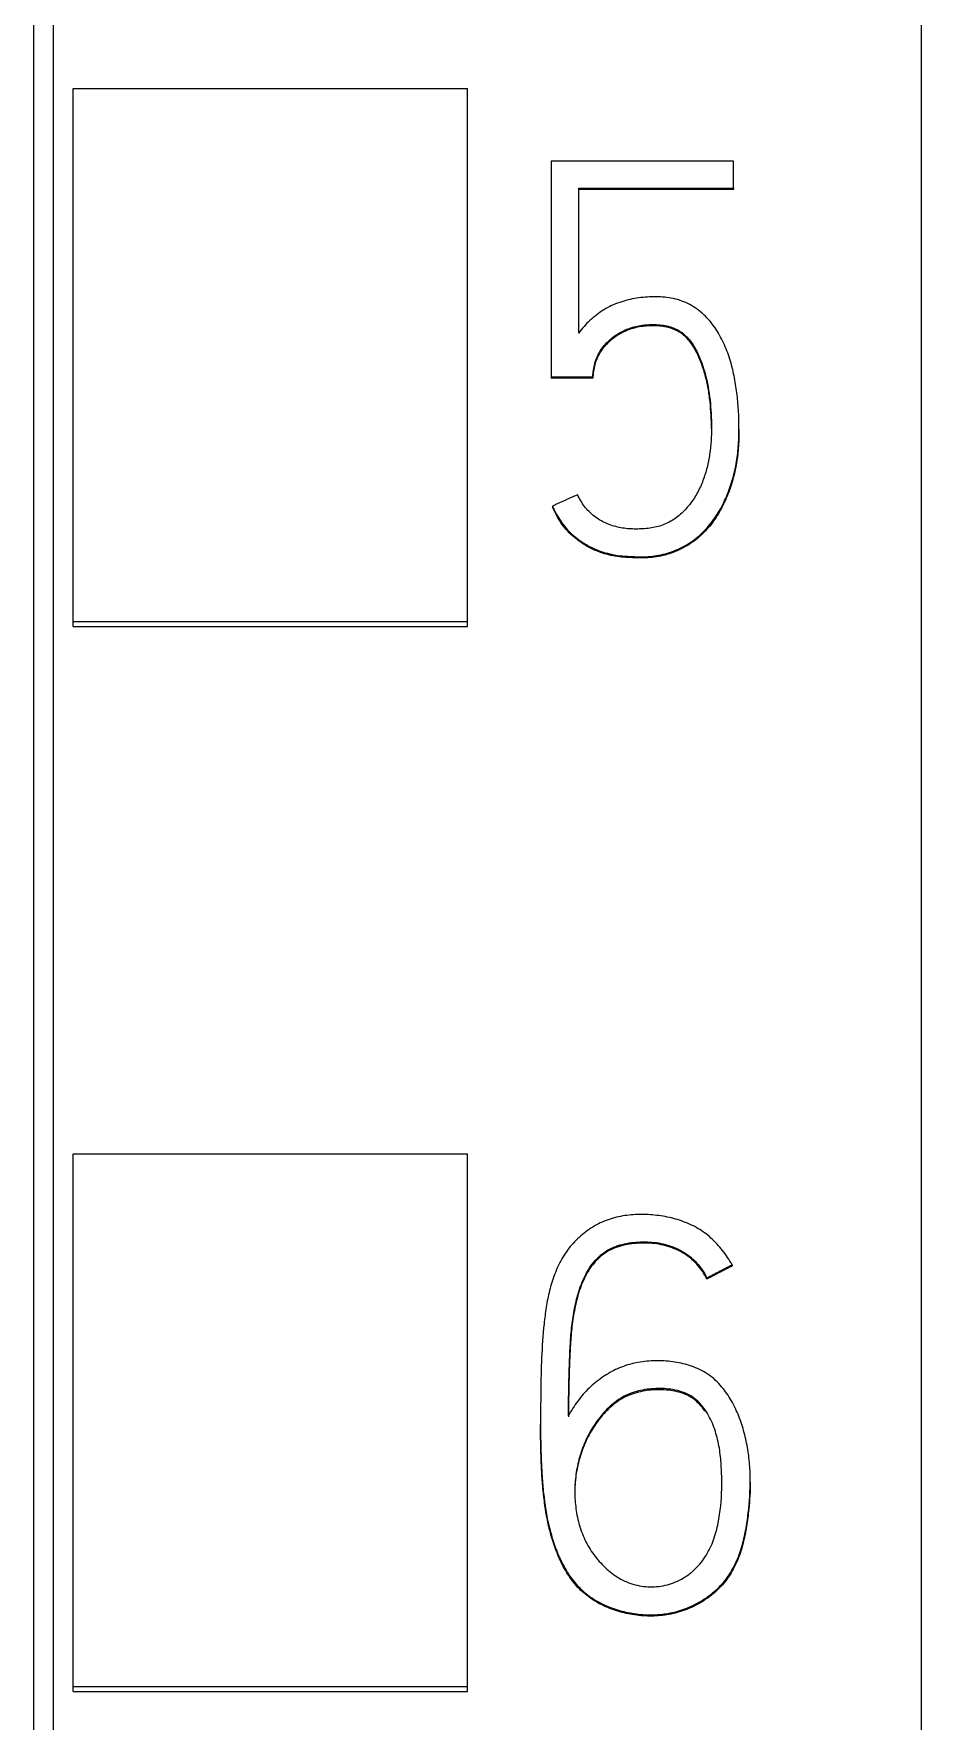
# Model space of a CAD drawing. Header units: millimetres. Extents: x 4137 to 6698, y 1400 to 3585.
# Drawn here: x 6142.55 to 6147.05, y 3321.59 to 3330.15 of the extents above; entities that cross this region are included whole.
import ezdxf

# ---------------------------------------------------------------- set-up
doc = ezdxf.new("R2010")
doc.units = ezdxf.units.MM
doc.layers.add('000-PI-Oprema', color=30, linetype='Continuous', lineweight=5)

msp = doc.modelspace()

# ---------------------------------------------------------------- linework, layer by layer
at = {"layer": '000-PI-Oprema', "color": 0, "linetype": 'ByBlock', "lineweight": 0}
for p, q in [((6147.0477, 3360.4718), (6147.0477, 3247.0536)), ((6147.0477, 3360.4718), (6147.0477, 3247.0536)), ((6142.6477, 3249.3761), (6142.6477, 3358.1912)), ((6142.7477, 3327.1663), (6142.7477, 3329.8687)), ((6142.7477, 3329.8687), (6144.7477, 3329.8687)), ((6144.7477, 3327.1663), (6144.7477, 3329.8687)), ((6145.172, 3329.5008), (6145.172, 3328.4062)), ((6146.0957, 3329.5008), (6145.172, 3329.5008)), ((6146.0957, 3329.3626), (6146.0957, 3329.5008)), ((6145.3107, 3328.6273), (6145.3107, 3329.3626)), ((6145.3107, 3329.3626), (6146.0957, 3329.3626)), ((6146.0957, 3329.3564), (6145.3107, 3329.3564)), ((6146.0957, 3329.3626), (6146.0957, 3329.3564)), ((6145.172, 3328.4062), (6145.172, 3328.4)), ((6145.172, 3328.4062), (6145.3828, 3328.4062)), ((6145.3828, 3328.4), (6145.172, 3328.4)), ((6145.3828, 3328.4062), (6145.3828, 3328.4)), ((6146.1235, 3328.1418), (6146.1235, 3328.148)), ((6145.1776, 3327.7511), (6145.1776, 3327.7449)), ((6142.7477, 3327.1404), (6142.7477, 3327.1663)), ((6142.7477, 3327.1663), (6144.7477, 3327.1663)), ((6142.7477, 3327.1404), (6144.7477, 3327.1404)), ((6144.7477, 3327.1404), (6144.7477, 3327.1663)), ((6142.7477, 3321.7648), (6142.7477, 3324.467)), ((6142.7477, 3324.467), (6144.7477, 3324.467)), ((6144.7477, 3321.7648), (6144.7477, 3324.467)), ((6146.0888, 3323.904), (6146.0888, 3323.8978)), ((6145.9612, 3323.8376), (6145.9612, 3323.8314)), ((6145.1174, 3323.0999), (6145.1174, 3323.0937)), ((6146.1807, 3322.801), (6146.1807, 3322.8072)), ((6142.7477, 3321.7648), (6144.7477, 3321.7648)), ((6142.7477, 3321.7405), (6142.7477, 3321.7648)), ((6142.7477, 3321.7405), (6144.7477, 3321.7405)), ((6144.7477, 3321.7405), (6144.7477, 3321.7648))]:
    msp.add_line(p, q, dxfattribs=at)
for points, knots in [([(6142.5477, 3249.0906), (6142.5477, 3252.4314), (6142.5477, 3260.3964), (6142.5477, 3273.036), (6142.5477, 3288.5224), (6142.5477, 3302.8165), (6142.5477, 3317.0265), (6142.5477, 3331.5931), (6142.5477, 3345.7631), (6142.5477, 3355.333), (6142.5477, 3358.377)], [0, 0, 0, 0, 0.091483, 0.21812, 0.346206, 0.515858, 0.610111, 0.736264, 0.916066, 1, 1, 1, 1]), ([(6145.1776, 3327.7511), (6145.1898, 3327.7247), (6145.2035, 3327.6992), (6145.2275, 3327.6634), (6145.2362, 3327.6518), (6145.255, 3327.6297), (6145.2653, 3327.6191), (6145.2867, 3327.5994), (6145.298, 3327.5903), (6145.3212, 3327.5732), (6145.3332, 3327.5652), (6145.358, 3327.5502), (6145.3708, 3327.5434), (6145.3974, 3327.5312), (6145.4111, 3327.5259), (6145.4387, 3327.5166), (6145.4527, 3327.5126), (6145.481, 3327.5057), (6145.4953, 3327.5029), (6145.5243, 3327.499), (6145.539, 3327.4977), (6145.5609, 3327.4964), (6145.5682, 3327.496), (6145.5828, 3327.4953), (6145.5901, 3327.4949), (6145.612, 3327.4941), (6145.6266, 3327.4938), (6145.6558, 3327.4946), (6145.6704, 3327.4956), (6145.6995, 3327.499), (6145.7142, 3327.5014), (6145.7431, 3327.5077), (6145.7573, 3327.5115), (6145.799, 3327.525), (6145.8258, 3327.5367), (6145.8644, 3327.5586), (6145.8769, 3327.5665), (6145.9008, 3327.5835), (6145.9122, 3327.5926), (6145.9341, 3327.6119), (6145.9446, 3327.6221), (6145.9646, 3327.6436), (6145.9742, 3327.655), (6146.0012, 3327.6897), (6146.017, 3327.7142), (6146.0381, 3327.7525), (6146.0447, 3327.7655), (6146.057, 3327.792), (6146.0628, 3327.8056), (6146.0789, 3327.8465), (6146.0879, 3327.8742), (6146.1027, 3327.9304), (6146.1085, 3327.9588), (6146.115, 3328.0019), (6146.1168, 3328.0163), (6146.1197, 3328.0454), (6146.1208, 3328.06), (6146.1232, 3328.1039), (6146.1237, 3328.1331), (6146.1232, 3328.1913), (6146.121, 3328.2494), (6146.1153, 3328.3072), (6146.1076, 3328.3649), (6146.1028, 3328.3936), (6146.0935, 3328.4366), (6146.09, 3328.4509), (6146.0824, 3328.4792), (6146.0782, 3328.4933), (6146.0644, 3328.535), (6146.0536, 3328.5622), (6146.0342, 3328.6019), (6146.0272, 3328.6149), (6146.0123, 3328.64), (6146.0043, 3328.6522), (6145.9787, 3328.6876), (6145.9595, 3328.7095), (6145.9148, 3328.7487), (6145.8904, 3328.765), (6145.8507, 3328.7845), (6145.8368, 3328.7901), (6145.8087, 3328.7993), (6145.7944, 3328.8028), (6145.7655, 3328.8082), (6145.7509, 3328.8101), (6145.7213, 3328.8123), (6145.7065, 3328.8127), (6145.6772, 3328.8123), (6145.6625, 3328.8115), (6145.6334, 3328.8092), (6145.6189, 3328.8075), (6145.5899, 3328.803), (6145.5755, 3328.8001), (6145.5468, 3328.793), (6145.5325, 3328.7887), (6145.5047, 3328.7791), (6145.491, 3328.7737), (6145.4645, 3328.7613), (6145.4516, 3328.7543), (6145.4264, 3328.739), (6145.4141, 3328.7307), (6145.3905, 3328.7129), (6145.3793, 3328.7035), (6145.3579, 3328.6835), (6145.3477, 3328.673), (6145.3283, 3328.6511), (6145.3192, 3328.6395), (6145.3107, 3328.6273)], [0, 0, 0, 0, 0.03125, 0.03125, 0.046875, 0.046875, 0.0625, 0.0625, 0.078125, 0.078125, 0.09375, 0.09375, 0.109375, 0.109375, 0.125, 0.125, 0.140625, 0.140625, 0.15625, 0.15625, 0.171875, 0.171875, 0.179688, 0.179688, 0.1875, 0.1875, 0.203125, 0.203125, 0.21875, 0.21875, 0.234375, 0.234375, 0.25, 0.25, 0.28125, 0.28125, 0.296875, 0.296875, 0.3125, 0.3125, 0.328125, 0.328125, 0.34375, 0.34375, 0.375, 0.375, 0.390625, 0.390625, 0.40625, 0.40625, 0.4375, 0.4375, 0.46875, 0.46875, 0.484375, 0.484375, 0.5, 0.5, 0.53125, 0.53125, 0.5625, 0.59375, 0.59375, 0.625, 0.625, 0.640625, 0.640625, 0.65625, 0.65625, 0.6875, 0.6875, 0.703125, 0.703125, 0.71875, 0.71875, 0.75, 0.75, 0.78125, 0.78125, 0.796875, 0.796875, 0.8125, 0.8125, 0.828125, 0.828125, 0.84375, 0.84375, 0.859375, 0.859375, 0.875, 0.875, 0.890625, 0.890625, 0.90625, 0.90625, 0.921875, 0.921875, 0.9375, 0.9375, 0.953125, 0.953125, 0.96875, 0.96875, 0.984375, 0.984375, 1, 1, 1, 1]), ([(6145.3828, 3328.4062), (6145.3838, 3328.4293), (6145.3867, 3328.4521), (6145.3956, 3328.4855), (6145.3994, 3328.4966), (6145.4085, 3328.5177), (6145.4139, 3328.5279), (6145.4261, 3328.5473), (6145.433, 3328.5566), (6145.448, 3328.5743), (6145.456, 3328.5825), (6145.473, 3328.5981), (6145.482, 3328.6053), (6145.5009, 3328.6189), (6145.5106, 3328.6252), (6145.5307, 3328.6364), (6145.541, 3328.6415), (6145.5622, 3328.6505), (6145.5732, 3328.6544), (6145.6065, 3328.6643), (6145.6292, 3328.6684), (6145.6636, 3328.6714), (6145.6753, 3328.6718), (6145.6985, 3328.6717), (6145.71, 3328.6711), (6145.7329, 3328.6689), (6145.7443, 3328.6672), (6145.7612, 3328.6636), (6145.7669, 3328.6623), (6145.778, 3328.6591), (6145.7836, 3328.6573), (6145.7999, 3328.6512), (6145.8103, 3328.6463), (6145.8301, 3328.6343), (6145.8395, 3328.6273), (6145.8567, 3328.6118), (6145.8646, 3328.6033), (6145.8793, 3328.5854), (6145.886, 3328.5759), (6145.9046, 3328.5466), (6145.9148, 3328.5261), (6145.9326, 3328.4836), (6145.9403, 3328.4617), (6145.9601, 3328.3957), (6145.969, 3328.3509), (6145.9775, 3328.2829), (6145.9796, 3328.2601), (6145.9825, 3328.2142), (6145.9834, 3328.1912), (6145.9844, 3328.1224), (6145.9826, 3328.0768), (6145.9741, 3328.009), (6145.9704, 3327.9864), (6145.9629, 3327.9528), (6145.9602, 3327.9416), (6145.954, 3327.9193), (6145.9505, 3327.9082), (6145.9393, 3327.8754), (6145.9306, 3327.8541), (6145.9151, 3327.8231), (6145.9096, 3327.8129), (6145.8976, 3327.793), (6145.8913, 3327.7832), (6145.8711, 3327.7551), (6145.8563, 3327.7376), (6145.8315, 3327.7136), (6145.8229, 3327.7059), (6145.8046, 3327.6914), (6145.795, 3327.6847), (6145.7754, 3327.6725), (6145.7652, 3327.667), (6145.7442, 3327.6574), (6145.7332, 3327.6533), (6145.6996, 3327.6432), (6145.6768, 3327.6392), (6145.6422, 3327.6359), (6145.6307, 3327.6353), (6145.6075, 3327.6346), (6145.5958, 3327.6346), (6145.561, 3327.6358), (6145.538, 3327.6382), (6145.5042, 3327.6452), (6145.4931, 3327.6481), (6145.4709, 3327.6552), (6145.4599, 3327.6594), (6145.4281, 3327.6739), (6145.4083, 3327.6858), (6145.3806, 3327.7072), (6145.3718, 3327.715), (6145.3554, 3327.7314), (6145.3402, 3327.7488), (6145.3273, 3327.768), (6145.3154, 3327.7881), (6145.31, 3327.7985), (6145.3052, 3327.8091)], [0, 0, 0, 0, 0.03125, 0.03125, 0.046875, 0.046875, 0.0625, 0.0625, 0.078125, 0.078125, 0.09375, 0.09375, 0.109375, 0.109375, 0.125, 0.125, 0.140625, 0.140625, 0.15625, 0.15625, 0.1875, 0.1875, 0.203125, 0.203125, 0.21875, 0.21875, 0.234375, 0.234375, 0.242187, 0.242187, 0.25, 0.25, 0.265625, 0.265625, 0.28125, 0.28125, 0.296875, 0.296875, 0.3125, 0.3125, 0.34375, 0.34375, 0.375, 0.375, 0.4375, 0.4375, 0.46875, 0.46875, 0.5, 0.5, 0.5625, 0.5625, 0.59375, 0.59375, 0.609375, 0.609375, 0.625, 0.625, 0.65625, 0.65625, 0.671875, 0.671875, 0.6875, 0.6875, 0.71875, 0.71875, 0.734375, 0.734375, 0.75, 0.75, 0.765625, 0.765625, 0.78125, 0.78125, 0.8125, 0.8125, 0.828125, 0.828125, 0.84375, 0.84375, 0.875, 0.875, 0.890625, 0.890625, 0.90625, 0.90625, 0.9375, 0.9375, 0.953125, 0.953125, 0.96875, 0.984375, 0.984375, 1, 1, 1, 1]), ([(6145.9838, 3328.1437), (6145.9838, 3328.1496), (6145.9838, 3328.1554), (6145.9834, 3328.1841), (6145.9825, 3328.2069), (6145.9797, 3328.2524), (6145.9777, 3328.2751), (6145.9721, 3328.3205), (6145.9685, 3328.3431), (6145.9593, 3328.3884), (6145.9537, 3328.4108), (6145.9438, 3328.444), (6145.9402, 3328.4549), (6145.9325, 3328.4767), (6145.9284, 3328.4875), (6145.915, 3328.5195), (6145.9048, 3328.54), (6145.8864, 3328.5692), (6145.8797, 3328.5786), (6145.865, 3328.5967), (6145.8571, 3328.6052), (6145.84, 3328.6206), (6145.8308, 3328.6277), (6145.8108, 3328.6399), (6145.8003, 3328.6448), (6145.7787, 3328.6529), (6145.7676, 3328.6561), (6145.7448, 3328.661), (6145.7333, 3328.6627), (6145.7104, 3328.6649), (6145.6989, 3328.6655), (6145.6758, 3328.6656), (6145.6643, 3328.6652), (6145.6411, 3328.6633), (6145.6296, 3328.6617), (6145.6069, 3328.6576), (6145.5846, 3328.6523), (6145.563, 3328.6446), (6145.5417, 3328.6357), (6145.5312, 3328.6305), (6145.5009, 3328.6135), (6145.4822, 3328.6002), (6145.4567, 3328.577), (6145.4485, 3328.5686), (6145.4334, 3328.551), (6145.4265, 3328.5417), (6145.4142, 3328.5223), (6145.4088, 3328.5121), (6145.3995, 3328.4907), (6145.3957, 3328.4798), (6145.3897, 3328.4575), (6145.3875, 3328.4462), (6145.3843, 3328.4233), (6145.3833, 3328.4116), (6145.3828, 3328.4)], [0, 0, 0, 0, 0.015899, 0.015899, 0.077406, 0.077406, 0.138912, 0.138912, 0.200418, 0.200418, 0.261925, 0.261925, 0.292678, 0.292678, 0.323431, 0.323431, 0.384937, 0.384937, 0.41569, 0.41569, 0.446443, 0.446443, 0.477197, 0.477197, 0.50795, 0.50795, 0.538703, 0.538703, 0.569456, 0.569456, 0.600209, 0.600209, 0.630962, 0.630962, 0.661715, 0.661715, 0.692469, 0.723222, 0.723222, 0.753975, 0.753975, 0.815481, 0.815481, 0.846234, 0.846234, 0.876987, 0.876987, 0.907741, 0.907741, 0.938494, 0.938494, 0.969247, 0.969247, 1, 1, 1, 1]), ([(6146.1235, 3328.1418), (6146.1235, 3328.1204), (6146.1231, 3328.099), (6146.1208, 3328.0488), (6146.1183, 3328.02), (6146.1123, 3327.9769), (6146.1099, 3327.9625), (6146.1044, 3327.9337), (6146.1012, 3327.9193), (6146.0905, 3327.8766), (6146.0818, 3327.8487), (6146.0611, 3327.7941), (6146.0492, 3327.7674), (6146.0215, 3327.7153), (6146.0059, 3327.6906), (6145.9797, 3327.6556), (6145.9705, 3327.6443), (6145.9509, 3327.6224), (6145.9405, 3327.6119), (6145.9079, 3327.582), (6145.8844, 3327.5645), (6145.8466, 3327.5421), (6145.8336, 3327.5352), (6145.8068, 3327.5228), (6145.7931, 3327.5172), (6145.7514, 3327.5029), (6145.7229, 3327.4962), (6145.6791, 3327.4903), (6145.6643, 3327.489), (6145.6349, 3327.4877), (6145.6202, 3327.4877), (6145.5909, 3327.4886), (6145.5762, 3327.4894), (6145.5469, 3327.491), (6145.5323, 3327.492), (6145.5032, 3327.4954), (6145.4886, 3327.4979), (6145.4596, 3327.5045), (6145.4454, 3327.5085), (6145.4173, 3327.5174), (6145.4036, 3327.5225), (6145.3767, 3327.5343), (6145.3636, 3327.5409), (6145.338, 3327.5559), (6145.3255, 3327.5641), (6145.3015, 3327.5814), (6145.29, 3327.5905), (6145.2681, 3327.6101), (6145.2578, 3327.6205), (6145.2384, 3327.6428), (6145.2293, 3327.6547), (6145.2042, 3327.6917), (6145.1902, 3327.7179), (6145.1776, 3327.7449)], [0, 0, 0, 0, 0.044434, 0.044434, 0.104157, 0.104157, 0.134018, 0.134018, 0.16388, 0.16388, 0.223602, 0.223602, 0.283325, 0.283325, 0.343048, 0.343048, 0.37291, 0.37291, 0.402771, 0.402771, 0.462494, 0.462494, 0.492355, 0.492355, 0.522217, 0.522217, 0.58194, 0.58194, 0.611801, 0.611801, 0.641663, 0.641663, 0.671524, 0.671524, 0.701386, 0.701386, 0.731247, 0.731247, 0.761108, 0.761108, 0.79097, 0.79097, 0.820831, 0.820831, 0.850693, 0.850693, 0.880554, 0.880554, 0.910416, 0.910416, 0.940277, 0.940277, 1, 1, 1, 1]), ([(6146.0888, 3323.904), (6146.0742, 3323.9291), (6146.0583, 3323.9531), (6146.0317, 3323.9871), (6146.0224, 3323.9981), (6146.0028, 3324.0193), (6145.9924, 3324.0296), (6145.96, 3324.0586), (6145.9368, 3324.0756), (6145.8994, 3324.0973), (6145.8866, 3324.1039), (6145.86, 3324.1159), (6145.8465, 3324.1212), (6145.8056, 3324.1355), (6145.7778, 3324.1426), (6145.7353, 3324.1505), (6145.721, 3324.1526), (6145.6922, 3324.156), (6145.6777, 3324.1572), (6145.6343, 3324.1594), (6145.6055, 3324.1592), (6145.5626, 3324.1555), (6145.5483, 3324.1537), (6145.5198, 3324.1489), (6145.5055, 3324.1458), (6145.4633, 3324.1345), (6145.4364, 3324.1242), (6145.3979, 3324.1045), (6145.3854, 3324.0973), (6145.3609, 3324.0815), (6145.3491, 3324.073), (6145.3151, 3324.046), (6145.2943, 3324.0261), (6145.2659, 3323.9932), (6145.2568, 3323.9817), (6145.2401, 3323.9581), (6145.2324, 3323.9459), (6145.2108, 3323.9086), (6145.1987, 3323.8824), (6145.1782, 3323.8281), (6145.1699, 3323.8006), (6145.1562, 3323.745), (6145.1508, 3323.717), (6145.1417, 3323.6607), (6145.1381, 3323.6323), (6145.1288, 3323.547), (6145.1251, 3323.4897), (6145.1204, 3323.3751), (6145.1194, 3323.3177), (6145.1172, 3323.1456), (6145.116, 3323.0308), (6145.1217, 3322.8879), (6145.1232, 3322.8593), (6145.1271, 3322.8023), (6145.1295, 3322.7738), (6145.1387, 3322.6886), (6145.1475, 3322.6319), (6145.1645, 3322.5616), (6145.1682, 3322.5476), (6145.1761, 3322.5197), (6145.1804, 3322.506), (6145.1943, 3322.465), (6145.2047, 3322.4382), (6145.223, 3322.399), (6145.2294, 3322.3861), (6145.2434, 3322.3607), (6145.2509, 3322.3481), (6145.2748, 3322.3117), (6145.2926, 3322.289), (6145.3228, 3322.2579), (6145.3335, 3322.2481), (6145.3561, 3322.2295), (6145.3679, 3322.2209), (6145.4042, 3322.197), (6145.4298, 3322.1836), (6145.47, 3322.1666), (6145.4838, 3322.1615), (6145.5114, 3322.1524), (6145.5253, 3322.1485), (6145.5674, 3322.1382), (6145.5958, 3322.1334), (6145.6392, 3322.1294), (6145.6538, 3322.1287), (6145.683, 3322.1283), (6145.6975, 3322.1287), (6145.7407, 3322.1317), (6145.7691, 3322.136), (6145.8112, 3322.1463), (6145.8251, 3322.1504), (6145.8527, 3322.1598), (6145.8664, 3322.1652), (6145.9061, 3322.183), (6145.9313, 3322.197), (6145.9671, 3322.2214), (6145.9787, 3322.2301), (6146.0013, 3322.2487), (6146.0121, 3322.2586), (6146.0427, 3322.2893), (6146.0608, 3322.3116), (6146.0844, 3322.348), (6146.0916, 3322.3606), (6146.105, 3322.3866), (6146.1111, 3322.3998), (6146.1276, 3322.4399), (6146.1364, 3322.4673), (6146.1473, 3322.5092), (6146.1506, 3322.5233), (6146.1565, 3322.5517), (6146.1591, 3322.566), (6146.1662, 3322.6089), (6146.1698, 3322.6375), (6146.1788, 3322.7233), (6146.1819, 3322.7806), (6146.1795, 3322.8665), (6146.1775, 3322.8951), (6146.1709, 3322.9524), (6146.1663, 3322.9811), (6146.154, 3323.0383), (6146.1465, 3323.0665), (6146.1285, 3323.1219), (6146.1179, 3323.1491), (6146.0928, 3323.2021), (6146.0785, 3323.2274), (6146.0456, 3323.2749), (6146.027, 3323.2972), (6145.9945, 3323.3273), (6145.983, 3323.3366), (6145.9592, 3323.3535), (6145.9467, 3323.361), (6145.9208, 3323.3746), (6145.9073, 3323.3806), (6145.8798, 3323.3912), (6145.8658, 3323.3957), (6145.8236, 3323.4071), (6145.7948, 3323.412), (6145.7509, 3323.4162), (6145.7361, 3323.417), (6145.7068, 3323.4175), (6145.6922, 3323.4173), (6145.6484, 3323.4149), (6145.6194, 3323.411), (6145.5763, 3323.401), (6145.5621, 3323.397), (6145.5345, 3323.3877), (6145.521, 3323.3824), (6145.4813, 3323.3646), (6145.4561, 3323.3503), (6145.4197, 3323.3255), (6145.4079, 3323.3167), (6145.3852, 3323.2983), (6145.3743, 3323.2886), (6145.3428, 3323.2583), (6145.3235, 3323.2363), (6145.2885, 3323.189), (6145.2731, 3323.1641), (6145.2594, 3323.138)], [0, 0, 0, 0, 0.015625, 0.015625, 0.023437, 0.023437, 0.03125, 0.03125, 0.046875, 0.046875, 0.054688, 0.054688, 0.0625, 0.0625, 0.078125, 0.078125, 0.085938, 0.085938, 0.09375, 0.09375, 0.109375, 0.109375, 0.117188, 0.117188, 0.125, 0.125, 0.140625, 0.140625, 0.148437, 0.148437, 0.15625, 0.15625, 0.171875, 0.171875, 0.179687, 0.179687, 0.1875, 0.1875, 0.203125, 0.203125, 0.21875, 0.21875, 0.234375, 0.234375, 0.25, 0.25, 0.28125, 0.28125, 0.3125, 0.3125, 0.375, 0.375, 0.390625, 0.390625, 0.40625, 0.40625, 0.4375, 0.4375, 0.445312, 0.445312, 0.453125, 0.453125, 0.46875, 0.46875, 0.476562, 0.476562, 0.484375, 0.484375, 0.5, 0.5, 0.507812, 0.507812, 0.515625, 0.515625, 0.53125, 0.53125, 0.539062, 0.539062, 0.546875, 0.546875, 0.5625, 0.5625, 0.570312, 0.570312, 0.578125, 0.578125, 0.59375, 0.59375, 0.601562, 0.601562, 0.609375, 0.609375, 0.625, 0.625, 0.632812, 0.632812, 0.640625, 0.640625, 0.65625, 0.65625, 0.664063, 0.664063, 0.671875, 0.671875, 0.6875, 0.6875, 0.695313, 0.695313, 0.703125, 0.703125, 0.71875, 0.71875, 0.75, 0.75, 0.765625, 0.765625, 0.78125, 0.78125, 0.796875, 0.796875, 0.8125, 0.8125, 0.828125, 0.828125, 0.84375, 0.84375, 0.851562, 0.851562, 0.859375, 0.859375, 0.867187, 0.867187, 0.875, 0.875, 0.890625, 0.890625, 0.898437, 0.898437, 0.90625, 0.90625, 0.921875, 0.921875, 0.929687, 0.929687, 0.9375, 0.9375, 0.953125, 0.953125, 0.960937, 0.960937, 0.96875, 0.96875, 0.984375, 0.984375, 1, 1, 1, 1]), ([(6145.2594, 3323.138), (6145.2593, 3323.199), (6145.26, 3323.2598), (6145.2622, 3323.351), (6145.2631, 3323.3814), (6145.2653, 3323.4421), (6145.2667, 3323.4725), (6145.2704, 3323.5331), (6145.2728, 3323.5634), (6145.2797, 3323.6238), (6145.2842, 3323.6539), (6145.2932, 3323.6989), (6145.2965, 3323.7138), (6145.304, 3323.7437), (6145.3081, 3323.7587), (6145.3222, 3323.8028), (6145.3336, 3323.8314), (6145.352, 3323.8653), (6145.3558, 3323.8719), (6145.3641, 3323.8851), (6145.3684, 3323.8916), (6145.382, 3323.9105), (6145.3918, 3323.9225), (6145.4079, 3323.9391), (6145.4135, 3323.9445), (6145.4252, 3323.9548), (6145.4313, 3323.9597), (6145.4502, 3323.9734), (6145.4635, 3323.9813), (6145.4844, 3323.9913), (6145.4915, 3323.9943), (6145.506, 3323.9998), (6145.5134, 3324.0022), (6145.5359, 3324.0087), (6145.5511, 3324.0119), (6145.5815, 3324.0168), (6145.5969, 3324.0184), (6145.6278, 3324.0201), (6145.6434, 3324.0203), (6145.6745, 3324.0193), (6145.6899, 3324.0181), (6145.7203, 3324.0139), (6145.7429, 3324.0094), (6145.7652, 3324.0027), (6145.7799, 3323.9978), (6145.7872, 3323.9951), (6145.8089, 3323.9862), (6145.8228, 3323.9794), (6145.8495, 3323.9639), (6145.8623, 3323.9553), (6145.8807, 3323.9408), (6145.8866, 3323.9356), (6145.898, 3323.9251), (6145.9035, 3323.9196), (6145.9192, 3323.9026), (6145.9288, 3323.8906), (6145.9463, 3323.8651), (6145.9543, 3323.8516), (6145.9612, 3323.8376)], [0, 0, 0, 0, 0.125, 0.125, 0.1875, 0.1875, 0.25, 0.25, 0.3125, 0.3125, 0.375, 0.375, 0.40625, 0.40625, 0.4375, 0.4375, 0.5, 0.5, 0.515625, 0.515625, 0.53125, 0.53125, 0.5625, 0.5625, 0.578125, 0.578125, 0.59375, 0.59375, 0.625, 0.625, 0.640625, 0.640625, 0.65625, 0.65625, 0.6875, 0.6875, 0.71875, 0.71875, 0.75, 0.75, 0.78125, 0.78125, 0.8125, 0.828125, 0.828125, 0.84375, 0.84375, 0.875, 0.875, 0.90625, 0.90625, 0.921875, 0.921875, 0.9375, 0.9375, 0.96875, 0.96875, 1, 1, 1, 1]), ([(6145.9612, 3323.8314), (6145.9474, 3323.8593), (6145.9301, 3323.8846), (6145.9039, 3323.913), (6145.8984, 3323.9185), (6145.8871, 3323.9291), (6145.8812, 3323.9341), (6145.8632, 3323.9485), (6145.8505, 3323.9571), (6145.8239, 3323.9726), (6145.8099, 3323.9795), (6145.7813, 3323.9914), (6145.7668, 3323.9963), (6145.737, 3324.0043), (6145.7219, 3324.0074), (6145.6911, 3324.0118), (6145.6757, 3324.013), (6145.6297, 3324.0147), (6145.5991, 3324.0132), (6145.5533, 3324.0062), (6145.538, 3324.003), (6145.5083, 3323.9947), (6145.4939, 3323.9894), (6145.4659, 3323.9764), (6145.4523, 3323.9685), (6145.4272, 3323.9507), (6145.4156, 3323.9407), (6145.394, 3323.9187), (6145.3839, 3323.9068), (6145.3657, 3323.8819), (6145.3575, 3323.869), (6145.3427, 3323.8422), (6145.336, 3323.8284), (6145.3241, 3323.7999), (6145.3188, 3323.7854), (6145.3045, 3323.7417), (6145.2972, 3323.712), (6145.285, 3323.6522), (6145.2803, 3323.6219), (6145.2731, 3323.561), (6145.2707, 3323.5303), (6145.2668, 3323.4691), (6145.2654, 3323.4385), (6145.2632, 3323.3772), (6145.2622, 3323.3465), (6145.26, 3323.2546), (6145.2593, 3323.1932), (6145.2594, 3323.1319)], [0, 0, 0, 0, 0.0625, 0.0625, 0.078125, 0.078125, 0.09375, 0.09375, 0.125, 0.125, 0.15625, 0.15625, 0.1875, 0.1875, 0.21875, 0.21875, 0.25, 0.25, 0.3125, 0.3125, 0.34375, 0.34375, 0.375, 0.375, 0.40625, 0.40625, 0.4375, 0.4375, 0.46875, 0.46875, 0.5, 0.5, 0.53125, 0.53125, 0.5625, 0.5625, 0.625, 0.625, 0.6875, 0.6875, 0.75, 0.75, 0.8125, 0.8125, 0.875, 0.875, 1, 1, 1, 1]), ([(6145.5323, 3323.2318), (6145.5582, 3323.2464), (6145.5855, 3323.2568), (6145.6281, 3323.2675), (6145.6426, 3323.2702), (6145.6719, 3323.2742), (6145.7013, 3323.2766), (6145.7307, 3323.2764), (6145.7601, 3323.2747), (6145.7749, 3323.2731), (6145.8039, 3323.268), (6145.8182, 3323.2646), (6145.8462, 3323.2553), (6145.86, 3323.2495), (6145.8856, 3323.2352), (6145.8974, 3323.2268), (6145.9196, 3323.2076), (6145.9299, 3323.1968), (6145.9483, 3323.174), (6145.9566, 3323.1619), (6145.9716, 3323.1368), (6145.9783, 3323.1237), (6145.9964, 3323.0835), (6146.0056, 3323.0558), (6146.0164, 3323.0135), (6146.0194, 3322.9993), (6146.0247, 3322.9705), (6146.0268, 3322.956), (6146.032, 3322.9124), (6146.0339, 3322.8834), (6146.0362, 3322.8254), (6146.0366, 3322.7964), (6146.0347, 3322.7096), (6146.0295, 3322.6518), (6146.012, 3322.5653), (6146.0046, 3322.5369), (6145.9897, 3322.4956), (6145.9842, 3322.482), (6145.9716, 3322.4554), (6145.9645, 3322.4424), (6145.9414, 3322.4053), (6145.9232, 3322.3826), (6145.8967, 3322.3569), (6145.8913, 3322.3519), (6145.8801, 3322.3423), (6145.8744, 3322.3378), (6145.8569, 3322.3247), (6145.8447, 3322.3167), (6145.8191, 3322.3027), (6145.8058, 3322.2965), (6145.778, 3322.286), (6145.7498, 3322.2777), (6145.7208, 3322.2732), (6145.6915, 3322.2706), (6145.6766, 3322.2703), (6145.6472, 3322.2717), (6145.6327, 3322.2734), (6145.6039, 3322.2788), (6145.5896, 3322.2825), (6145.5475, 3322.2969), (6145.5215, 3322.3104), (6145.4848, 3322.3351), (6145.473, 3322.3441), (6145.4506, 3322.3631), (6145.4294, 3322.3831), (6145.41, 3322.405), (6145.3917, 3322.4278), (6145.383, 3322.4398), (6145.3587, 3322.4766), (6145.345, 3322.5024), (6145.328, 3322.5427), (6145.323, 3322.5565), (6145.314, 3322.5845), (6145.3101, 3322.5987), (6145.3001, 3322.6414), (6145.2958, 3322.6701), (6145.2921, 3322.7135), (6145.2913, 3322.7281), (6145.2908, 3322.7573), (6145.291, 3322.772), (6145.2933, 3322.816), (6145.2968, 3322.8449), (6145.3077, 3322.9019), (6145.3152, 3322.9301), (6145.3294, 3322.9716), (6145.3347, 3322.9854), (6145.3461, 3323.0124), (6145.3523, 3323.0256), (6145.3723, 3323.0643), (6145.3875, 3323.089), (6145.4131, 3323.1243), (6145.4221, 3323.1357), (6145.4413, 3323.158), (6145.4515, 3323.1688), (6145.4833, 3323.1992), (6145.5064, 3323.2172), (6145.5323, 3323.2318)], [0, 0, 0, 0, 0.03125, 0.03125, 0.046875, 0.046875, 0.0625, 0.078125, 0.078125, 0.09375, 0.09375, 0.109375, 0.109375, 0.125, 0.125, 0.140625, 0.140625, 0.15625, 0.15625, 0.171875, 0.171875, 0.1875, 0.1875, 0.21875, 0.21875, 0.234375, 0.234375, 0.25, 0.25, 0.28125, 0.28125, 0.3125, 0.3125, 0.375, 0.375, 0.40625, 0.40625, 0.421875, 0.421875, 0.4375, 0.4375, 0.46875, 0.46875, 0.476563, 0.476563, 0.484375, 0.484375, 0.5, 0.5, 0.515625, 0.515625, 0.53125, 0.546875, 0.546875, 0.5625, 0.5625, 0.578125, 0.578125, 0.59375, 0.59375, 0.625, 0.625, 0.640625, 0.640625, 0.65625, 0.671875, 0.671875, 0.6875, 0.6875, 0.71875, 0.71875, 0.734375, 0.734375, 0.75, 0.75, 0.78125, 0.78125, 0.796875, 0.796875, 0.8125, 0.8125, 0.84375, 0.84375, 0.875, 0.875, 0.890625, 0.890625, 0.90625, 0.90625, 0.9375, 0.9375, 0.953125, 0.953125, 0.96875, 0.96875, 1, 1, 1, 1]), ([(6145.953, 3323.1604), (6145.9483, 3323.1673), (6145.9433, 3323.174), (6145.9288, 3323.1918), (6145.9187, 3323.2023), (6145.9019, 3323.2167), (6145.896, 3323.2212), (6145.884, 3323.2296), (6145.8778, 3323.2334), (6145.8586, 3323.2439), (6145.8451, 3323.2496), (6145.817, 3323.2587), (6145.8027, 3323.2621), (6145.774, 3323.267), (6145.7595, 3323.2686), (6145.7303, 3323.2702), (6145.7155, 3323.2703), (6145.6715, 3323.2686), (6145.6426, 3323.2649), (6145.5999, 3323.2542), (6145.5857, 3323.2498), (6145.5652, 3323.2418), (6145.5585, 3323.2389), (6145.5452, 3323.2326), (6145.5388, 3323.2292), (6145.5323, 3323.2256)], [0, 0, 0, 0, 0.053747, 0.053747, 0.148372, 0.148372, 0.195685, 0.195685, 0.242998, 0.242998, 0.337623, 0.337623, 0.432248, 0.432248, 0.526874, 0.526874, 0.621499, 0.621499, 0.810749, 0.810749, 0.905375, 0.905375, 0.952687, 0.952687, 1, 1, 1, 1]), ([(6145.5323, 3323.2256), (6145.5064, 3323.211), (6145.4834, 3323.1931), (6145.4517, 3323.1628), (6145.4417, 3323.1522), (6145.4224, 3323.1299), (6145.4133, 3323.1183), (6145.3876, 3323.0829), (6145.3723, 3323.0581), (6145.3523, 3323.0193), (6145.3461, 3323.0061), (6145.3346, 3322.9791), (6145.3293, 3322.9654), (6145.3151, 3322.9238), (6145.3077, 3322.8956), (6145.2995, 3322.8528), (6145.2973, 3322.8384), (6145.2938, 3322.8094), (6145.2925, 3322.7948), (6145.2912, 3322.7694), (6145.291, 3322.7587), (6145.291, 3322.7481)], [0, 0, 0, 0, 0.157122, 0.157122, 0.235682, 0.235682, 0.314243, 0.314243, 0.471365, 0.471365, 0.549925, 0.549925, 0.628486, 0.628486, 0.785608, 0.785608, 0.864168, 0.864168, 0.942729, 0.942729, 1, 1, 1, 1]), ([(6146.1807, 3322.8016), (6146.1807, 3322.7554), (6146.1779, 3322.7094), (6146.1703, 3322.635), (6146.1667, 3322.6064), (6146.1598, 3322.5636), (6146.1572, 3322.5494), (6146.1514, 3322.521), (6146.1482, 3322.5067), (6146.1374, 3322.4644), (6146.1286, 3322.4368), (6146.1124, 3322.3966), (6146.1064, 3322.3834), (6146.0933, 3322.3575), (6146.0861, 3322.3447), (6146.0627, 3322.3079), (6146.0447, 3322.2854), (6146.0145, 3322.2546), (6146.0038, 3322.2448), (6145.9816, 3322.2262), (6145.9699, 3322.2173), (6145.934, 3322.1924), (6145.9088, 3322.1782), (6145.8691, 3322.1601), (6145.8555, 3322.1547), (6145.8279, 3322.1451), (6145.814, 3322.1409), (6145.7719, 3322.1303), (6145.7433, 3322.1258), (6145.6998, 3322.1226), (6145.6851, 3322.1221), (6145.656, 3322.1224), (6145.6415, 3322.1231), (6145.5982, 3322.1269), (6145.5696, 3322.1316), (6145.5271, 3322.1418), (6145.513, 3322.1458), (6145.4854, 3322.1547), (6145.4719, 3322.1597), (6145.432, 3322.1763), (6145.4065, 3322.1895), (6145.3761, 3322.2092), (6145.3701, 3322.2133), (6145.3583, 3322.2219), (6145.3525, 3322.2264), (6145.3355, 3322.2402), (6145.3247, 3322.2499), (6145.2944, 3322.2807), (6145.2765, 3322.3033), (6145.2524, 3322.3395), (6145.2449, 3322.352), (6145.2308, 3322.3774), (6145.2242, 3322.3903), (6145.2058, 3322.4295), (6145.1952, 3322.4562), (6145.1767, 3322.5107), (6145.1686, 3322.5384), (6145.1549, 3322.5948), (6145.1492, 3322.6232), (6145.1397, 3322.6799), (6145.1321, 3322.7369), (6145.1273, 3322.794), (6145.1234, 3322.8513), (6145.1218, 3322.8799), (6145.1182, 3322.9702), (6145.1173, 3323.0319), (6145.1173, 3323.0937)], [0, 0, 0, 0, 0.061961, 0.061961, 0.100808, 0.100808, 0.120232, 0.120232, 0.139655, 0.139655, 0.178502, 0.178502, 0.197926, 0.197926, 0.217349, 0.217349, 0.256196, 0.256196, 0.27562, 0.27562, 0.295043, 0.295043, 0.33389, 0.33389, 0.353314, 0.353314, 0.372737, 0.372737, 0.411584, 0.411584, 0.431008, 0.431008, 0.450431, 0.450431, 0.489278, 0.489278, 0.508702, 0.508702, 0.528125, 0.528125, 0.566972, 0.566972, 0.576684, 0.576684, 0.586396, 0.586396, 0.605819, 0.605819, 0.644666, 0.644666, 0.66409, 0.66409, 0.683513, 0.683513, 0.72236, 0.72236, 0.761207, 0.761207, 0.800054, 0.800054, 0.838901, 0.877748, 0.877748, 0.916595, 0.916595, 1, 1, 1, 1])]:
    msp.add_open_spline(points, degree=3, knots=knots, dxfattribs=at)
for points, weights in [([(6145.3052, 3327.8091), (6145.2414, 3327.7801), (6145.1776, 3327.7511)], [0.499999767523, 0.500000232477, 0.499999767523]), ([(6145.9612, 3323.8376), (6146.025, 3323.8708), (6146.0888, 3323.904)], [0.50000017786, 0.49999982214, 0.50000017786]), ([(6146.0888, 3323.8978), (6146.025, 3323.8646), (6145.9612, 3323.8314)], [0.500000019342, 0.499999980658, 0.500000019342])]:
    msp.add_rational_spline(points, weights, degree=2, dxfattribs=at)

doc.saveas('drawing.dxf')
